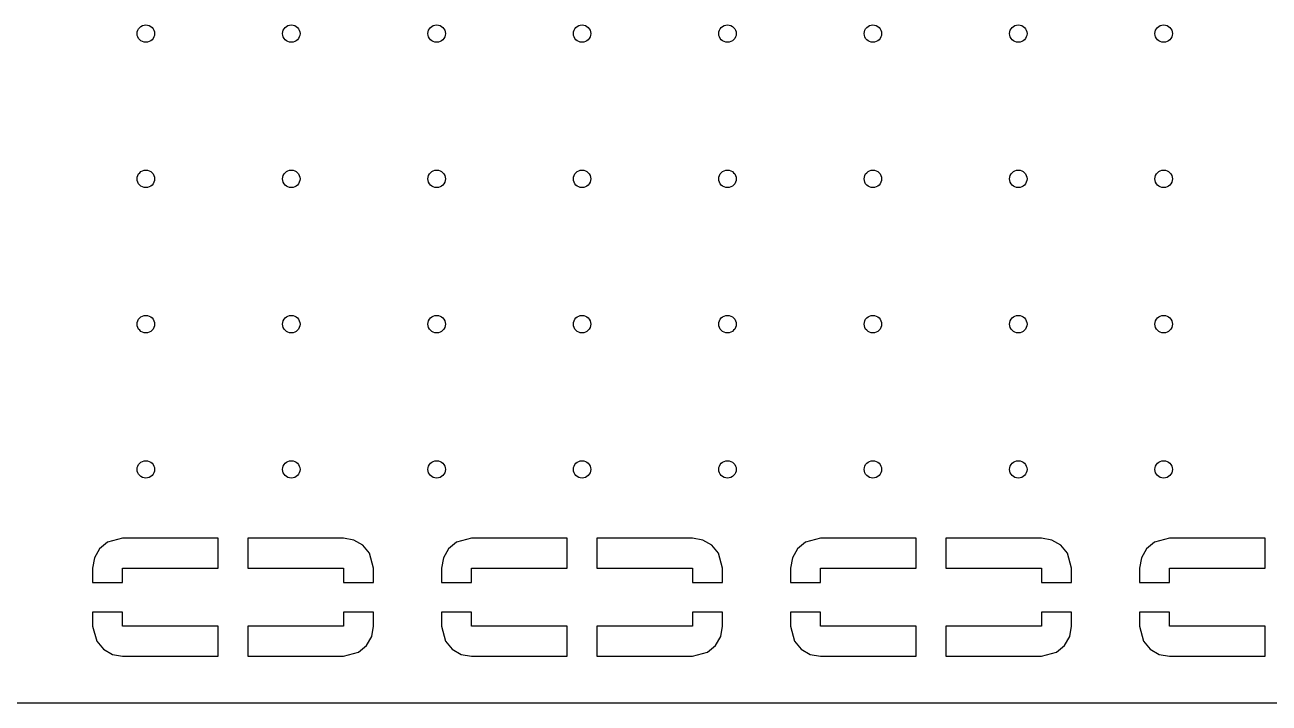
# Model space of a CAD drawing. Extents: x 5.32 to 7.68, y -5.08 to -3.12.
# Drawn here: x 5.824 to 6.666, y -5.08 to -4.62 of the extents above; entities that cross this region are included whole.
import ezdxf

# ---------------------------------------------------------------- set-up
doc = ezdxf.new("R2010")
doc.units = 0
doc.header["$MEASUREMENT"] = 0
doc.layers.add('BLACK', color=7, linetype='CONTINUOUS')

msp = doc.modelspace()

# ---------------------------------------------------------------- linework, layer by layer
at = {"layer": 'BLACK', "linetype": 'CONTINUOUS'}
for p, q in [((5.88977, -4.96792), (5.87963, -4.97064)), ((5.95453, -4.96792), (5.88977, -4.96792)), ((5.95453, -4.98819), (5.95453, -4.96792)), ((6.03937, -4.96792), (5.97461, -4.96792)), ((5.97461, -4.96792), (5.97461, -4.98819)), ((6.0463, -4.96914), (6.03937, -4.96792)), ((6.0524, -4.97266), (6.0463, -4.96914)), ((6.12599, -4.96792), (6.11585, -4.97064)), ((6.19075, -4.96792), (6.12599, -4.96792)), ((6.19075, -4.98819), (6.19075, -4.96792)), ((6.27559, -4.96792), (6.21083, -4.96792)), ((6.21083, -4.96792), (6.21083, -4.98819)), ((6.28252, -4.96914), (6.27559, -4.96792)), ((6.28862, -4.97266), (6.28252, -4.96914)), ((6.36221, -4.96792), (6.35207, -4.97064)), ((6.42697, -4.96792), (6.36221, -4.96792)), ((6.42697, -4.98819), (6.42697, -4.96792)), ((6.51181, -4.96792), (6.44705, -4.96792)), ((6.44705, -4.96792), (6.44705, -4.98819)), ((6.51874, -4.96914), (6.51181, -4.96792)), ((6.52484, -4.97266), (6.51874, -4.96914)), ((6.59843, -4.96792), (6.58829, -4.97064)), ((6.66319, -4.96792), (6.59843, -4.96792)), ((6.66319, -4.98819), (6.66319, -4.96792)), ((5.87424, -4.97516), (5.87072, -4.98126)), ((5.87963, -4.97064), (5.87424, -4.97516)), ((6.05692, -4.97805), (6.0524, -4.97266)), ((6.11046, -4.97516), (6.10694, -4.98126)), ((6.11585, -4.97064), (6.11046, -4.97516)), ((6.29314, -4.97805), (6.28862, -4.97266)), ((6.34668, -4.97516), (6.34316, -4.98126)), ((6.35207, -4.97064), (6.34668, -4.97516)), ((6.52936, -4.97805), (6.52484, -4.97266)), ((6.5829, -4.97516), (6.57938, -4.98126)), ((6.58829, -4.97064), (6.5829, -4.97516)), ((5.87072, -4.98126), (5.86949, -4.98819)), ((6.05964, -4.98819), (6.05692, -4.97805)), ((6.10694, -4.98126), (6.10572, -4.98819)), ((6.29586, -4.98819), (6.29314, -4.97805)), ((6.34316, -4.98126), (6.34194, -4.98819)), ((6.53208, -4.98819), (6.52936, -4.97805)), ((6.57938, -4.98126), (6.57816, -4.98819)), ((5.86949, -4.98819), (5.86949, -4.99783)), ((5.88976, -4.98819), (5.95453, -4.98819)), ((5.88976, -4.99783), (5.88976, -4.98819)), ((5.97461, -4.98819), (6.03937, -4.98819)), ((6.03937, -4.98819), (6.03937, -4.99783)), ((6.05964, -4.99783), (6.05964, -4.98819)), ((6.10572, -4.98819), (6.10572, -4.99783)), ((6.12598, -4.98819), (6.19075, -4.98819)), ((6.12598, -4.99783), (6.12598, -4.98819)), ((6.21083, -4.98819), (6.27559, -4.98819)), ((6.27559, -4.98819), (6.27559, -4.99783)), ((6.29586, -4.99783), (6.29586, -4.98819)), ((6.34194, -4.98819), (6.34194, -4.99783)), ((6.3622, -4.98819), (6.42697, -4.98819)), ((6.3622, -4.99783), (6.3622, -4.98819)), ((6.44705, -4.98819), (6.51181, -4.98819)), ((6.51181, -4.98819), (6.51181, -4.99783)), ((6.53208, -4.99783), (6.53208, -4.98819)), ((6.57816, -4.98819), (6.57816, -4.99783)), ((6.59843, -4.98819), (6.66319, -4.98819)), ((6.59843, -4.99783), (6.59843, -4.98819)), ((5.86949, -4.99783), (5.88976, -4.99783)), ((6.03937, -4.99783), (6.05964, -4.99783)), ((6.10572, -4.99783), (6.12598, -4.99783)), ((6.27559, -4.99783), (6.29586, -4.99783)), ((6.34194, -4.99783), (6.3622, -4.99783)), ((6.51181, -4.99783), (6.53208, -4.99783)), ((6.57816, -4.99783), (6.59843, -4.99783)), ((5.88976, -5.01791), (5.86949, -5.01791)), ((5.86949, -5.01791), (5.86949, -5.02755)), ((5.88976, -5.02756), (5.88976, -5.01791)), ((6.03937, -5.01791), (6.03937, -5.02756)), ((6.05964, -5.01791), (6.03937, -5.01791)), ((6.05964, -5.02756), (6.05964, -5.01791)), ((6.12598, -5.01791), (6.10572, -5.01791)), ((6.10572, -5.01791), (6.10572, -5.02755)), ((6.12598, -5.02756), (6.12598, -5.01791)), ((6.29586, -5.01791), (6.27559, -5.01791)), ((6.27559, -5.01791), (6.27559, -5.02756)), ((6.29586, -5.02756), (6.29586, -5.01791)), ((6.3622, -5.01791), (6.34194, -5.01791)), ((6.34194, -5.01791), (6.34194, -5.02755)), ((6.3622, -5.02756), (6.3622, -5.01791)), ((6.53208, -5.01791), (6.51181, -5.01791)), ((6.51181, -5.01791), (6.51181, -5.02756)), ((6.53208, -5.02756), (6.53208, -5.01791)), ((6.59843, -5.01791), (6.57816, -5.01791)), ((6.57816, -5.01791), (6.57816, -5.02755)), ((6.59843, -5.02756), (6.59843, -5.01791)), ((5.86949, -5.02755), (5.87221, -5.03769)), ((5.95453, -5.02756), (5.88976, -5.02756)), ((5.95453, -5.04783), (5.95453, -5.02756)), ((6.03937, -5.02756), (5.97461, -5.02756)), ((5.97461, -5.02756), (5.97461, -5.04783)), ((6.05842, -5.03449), (6.05964, -5.02756)), ((6.10572, -5.02755), (6.10843, -5.03769)), ((6.19075, -5.02756), (6.12598, -5.02756)), ((6.19075, -5.04783), (6.19075, -5.02756)), ((6.27559, -5.02756), (6.21083, -5.02756)), ((6.21083, -5.02756), (6.21083, -5.04783)), ((6.29464, -5.03449), (6.29586, -5.02756)), ((6.34194, -5.02755), (6.34465, -5.03769)), ((6.42697, -5.02756), (6.3622, -5.02756)), ((6.42697, -5.04783), (6.42697, -5.02756)), ((6.51181, -5.02756), (6.44705, -5.02756)), ((6.44705, -5.02756), (6.44705, -5.04783)), ((6.53086, -5.03449), (6.53208, -5.02756)), ((6.57816, -5.02755), (6.58087, -5.03769)), ((6.66319, -5.02756), (6.59843, -5.02756)), ((6.66319, -5.04783), (6.66319, -5.02756)), ((6.0549, -5.04059), (6.05842, -5.03449)), ((6.29112, -5.04059), (6.29464, -5.03449)), ((6.52734, -5.04059), (6.53086, -5.03449)), ((5.87221, -5.03769), (5.87674, -5.04309)), ((5.87674, -5.04309), (5.88283, -5.04661)), ((6.04951, -5.04511), (6.0549, -5.04059)), ((6.10843, -5.03769), (6.11296, -5.04309)), ((6.11296, -5.04309), (6.11905, -5.04661)), ((6.28573, -5.04511), (6.29112, -5.04059)), ((6.34465, -5.03769), (6.34918, -5.04309)), ((6.34918, -5.04309), (6.35527, -5.04661)), ((6.52195, -5.04511), (6.52734, -5.04059)), ((6.58087, -5.03769), (6.5854, -5.04309)), ((6.5854, -5.04309), (6.59149, -5.04661)), ((5.88283, -5.04661), (5.88977, -5.04783)), ((5.88977, -5.04783), (5.95453, -5.04783)), ((5.97461, -5.04783), (6.03936, -5.04783)), ((6.03936, -5.04783), (6.04951, -5.04511)), ((6.11905, -5.04661), (6.12599, -5.04783)), ((6.12599, -5.04783), (6.19075, -5.04783)), ((6.21083, -5.04783), (6.27559, -5.04783)), ((6.27559, -5.04783), (6.28573, -5.04511)), ((6.35527, -5.04661), (6.36221, -5.04783)), ((6.36221, -5.04783), (6.42697, -5.04783)), ((6.44705, -5.04783), (6.51181, -5.04783)), ((6.51181, -5.04783), (6.52195, -5.04511)), ((6.59149, -5.04661), (6.59843, -5.04783)), ((6.59843, -5.04783), (6.66319, -5.04783)), ((7.67461, -5.07961), (5.32539, -5.07961))]:
    msp.add_line(p, q, dxfattribs=at)
at = {"layer": 'BLACK'}
for centre in [(5.90551, -4.62598), (6.00394, -4.62598), (6.10236, -4.62598), (6.20079, -4.62598), (6.29921, -4.62598), (6.39764, -4.62598), (6.49606, -4.62598), (6.59449, -4.62598), (5.90551, -4.72441), (6.00394, -4.72441), (6.10236, -4.72441), (6.20079, -4.72441), (6.29921, -4.72441), (6.39764, -4.72441), (6.49606, -4.72441), (6.59449, -4.72441), (5.90551, -4.82283), (6.00394, -4.82283), (6.10236, -4.82283), (6.20079, -4.82283), (6.29921, -4.82283), (6.39764, -4.82283), (6.49606, -4.82283), (6.59449, -4.82283), (5.90551, -4.92126), (6.00394, -4.92126), (6.10236, -4.92126), (6.20079, -4.92126), (6.29921, -4.92126), (6.39764, -4.92126), (6.49606, -4.92126), (6.59449, -4.92126)]:
    msp.add_circle(centre, 0.00591, dxfattribs=at)

doc.saveas('drawing.dxf')
